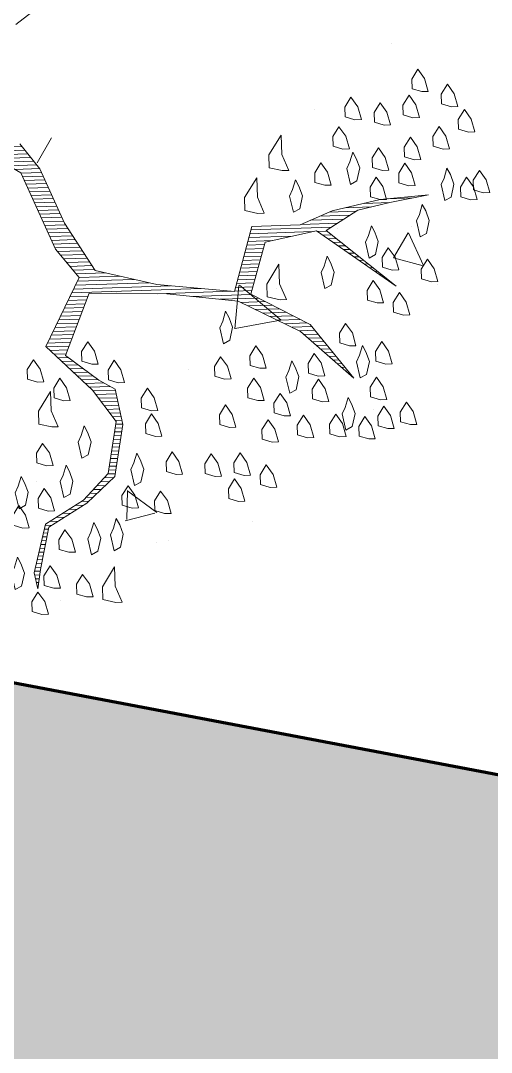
# Model space of a CAD drawing. Header units: millimetres. Extents: x 111 to 1506, y 14 to 566.
# Drawn here: x 228.465 to 229.327, y 91.259 to 93.15 of the extents above; entities that cross this region are included whole.
import ezdxf

# ---------------------------------------------------------------- set-up
doc = ezdxf.new("R2010")
doc.units = ezdxf.units.MM
doc.layers.add('ARBOLES', color=78, linetype='Continuous', lineweight=5)
doc.layers.add('G', color=254, linetype='Continuous', lineweight=5)

# ---------------------------------------------------------------- blocks, each defined once
blk = doc.blocks.new('*X16')
at = {"color": 0}
for p, q in [((17.8617, 16.41), (18.0157, 16.41)), ((17.8916, 16.4), (18.0232, 16.4)), ((17.9216, 16.39), (18.0307, 16.39)), ((17.9473, 16.38), (18.0382, 16.38)), ((17.9633, 16.37), (18.0457, 16.37)), ((17.9793, 16.36), (18.0532, 16.36)), ((17.9953, 16.35), (18.0607, 16.35)), ((18.0106, 16.34), (18.0651, 16.34)), ((18.0147, 16.33), (18.0692, 16.33)), ((18.0189, 16.32), (18.0733, 16.32)), ((18.0231, 16.31), (18.0774, 16.31)), ((18.0272, 16.3), (18.0816, 16.3)), ((18.0314, 16.29), (18.0857, 16.29)), ((18.0356, 16.28), (18.0898, 16.28)), ((18.0397, 16.27), (18.0939, 16.27)), ((18.0439, 16.26), (18.098, 16.26)), ((18.0481, 16.25), (18.1021, 16.25)), ((18.0522, 16.24), (18.1063, 16.24)), ((18.0564, 16.23), (18.1104, 16.23)), ((18.9115, 16.23), (18.9795, 16.23)), ((18.9759, 16.24), (19.0395, 16.24)), ((18.0606, 16.22), (18.1145, 16.22)), ((18.0647, 16.21), (18.1186, 16.21)), ((18.8191, 16.21), (18.8896, 16.21)), ((18.8615, 16.22), (18.9295, 16.22)), ((18.0689, 16.2), (18.1236, 16.2)), ((18.0731, 16.19), (18.1296, 16.19)), ((18.0772, 16.18), (18.1356, 16.18)), ((18.7441, 16.18), (18.8396, 16.18)), ((18.7691, 16.19), (18.8563, 16.19)), ((18.7941, 16.2), (18.873, 16.2)), ((18.0814, 16.17), (18.1416, 16.17)), ((18.0856, 16.16), (18.1476, 16.16)), ((18.0897, 16.15), (18.1536, 16.15)), ((18.6054, 16.15), (18.7201, 16.15)), ((18.6084, 16.16), (18.7734, 16.16)), ((18.6114, 16.17), (18.823, 16.17)), ((18.7869, 16.16), (18.812, 16.16)), ((18.8002, 16.15), (18.8237, 16.15)), ((18.0939, 16.14), (18.1596, 16.14)), ((18.1004, 16.13), (18.1656, 16.13)), ((18.5994, 16.13), (18.6461, 16.13)), ((18.6024, 16.14), (18.6667, 16.14)), ((18.8135, 16.14), (18.8354, 16.14)), ((18.8269, 16.13), (18.847, 16.13)), ((18.1082, 16.12), (18.1716, 16.12)), ((18.116, 16.11), (18.1776, 16.11)), ((18.1237, 16.1), (18.1836, 16.1)), ((18.5904, 16.1), (18.6367, 16.1)), ((18.5934, 16.11), (18.6398, 16.11)), ((18.5964, 16.12), (18.6429, 16.12)), ((18.8402, 16.12), (18.8587, 16.12)), ((18.8535, 16.11), (18.8704, 16.11)), ((18.8669, 16.1), (18.882, 16.1)), ((18.1315, 16.09), (18.1896, 16.09)), ((18.1393, 16.08), (18.1956, 16.08)), ((18.1471, 16.07), (18.2239, 16.07)), ((18.5814, 16.07), (18.6273, 16.07)), ((18.5844, 16.08), (18.6304, 16.08)), ((18.5874, 16.09), (18.6336, 16.09)), ((18.8802, 16.09), (18.8937, 16.09)), ((18.8935, 16.08), (18.9054, 16.08)), ((18.9069, 16.07), (18.917, 16.07)), ((18.1444, 16.04), (18.3379, 16.04)), ((18.1497, 16.05), (18.2999, 16.05)), ((18.1549, 16.06), (18.2619, 16.06)), ((18.5724, 16.04), (18.6179, 16.04)), ((18.5754, 16.05), (18.6211, 16.05)), ((18.5784, 16.06), (18.6242, 16.06)), ((18.9202, 16.06), (18.9287, 16.06)), ((18.9335, 16.05), (18.9404, 16.05)), ((18.9469, 16.04), (18.952, 16.04)), ((18.1339, 16.02), (18.4746, 16.02)), ((18.1392, 16.03), (18.3946, 16.03)), ((18.5664, 16.02), (18.6117, 16.02)), ((18.5694, 16.03), (18.6148, 16.03)), ((18.9602, 16.03), (18.9637, 16.03)), ((18.9735, 16.02), (18.9754, 16.02)), ((18.1182, 15.99), (18.1688, 15.99)), ((18.1235, 16), (18.173, 16)), ((18.1287, 16.01), (18.1773, 16.01)), ((18.3591, 16.01), (18.5546, 16.01)), ((18.4501, 16), (18.6064, 16)), ((18.5234, 15.99), (18.6244, 15.99)), ((18.5634, 16.01), (18.6086, 16.01)), ((18.9869, 16.01), (18.987, 16.01)), ((18.1025, 15.96), (18.1562, 15.96)), ((18.1077, 15.97), (18.1604, 15.97)), ((18.113, 15.98), (18.1646, 15.98)), ((18.5781, 15.98), (18.6424, 15.98)), ((18.5971, 15.97), (18.6604, 15.97)), ((18.6161, 15.96), (18.6784, 15.96)), ((18.092, 15.94), (18.1478, 15.94)), ((18.0973, 15.95), (18.152, 15.95)), ((18.6351, 15.95), (18.6964, 15.95)), ((18.6541, 15.94), (18.7144, 15.94)), ((18.0763, 15.91), (18.1351, 15.91)), ((18.0816, 15.92), (18.1394, 15.92)), ((18.0868, 15.93), (18.1436, 15.93)), ((18.6731, 15.93), (18.7324, 15.93)), ((18.6921, 15.92), (18.7504, 15.92)), ((18.7111, 15.91), (18.7628, 15.91)), ((18.0627, 15.88), (18.1225, 15.88)), ((18.0658, 15.89), (18.1267, 15.89)), ((18.0711, 15.9), (18.1309, 15.9)), ((18.7301, 15.9), (18.7704, 15.9)), ((18.7421, 15.89), (18.7781, 15.89)), ((18.7528, 15.88), (18.7857, 15.88)), ((18.0727, 15.87), (18.1183, 15.87)), ((18.0827, 15.86), (18.1141, 15.86)), ((18.0927, 15.85), (18.1197, 15.85)), ((18.7634, 15.87), (18.7934, 15.87)), ((18.7741, 15.86), (18.801, 15.86)), ((18.7848, 15.85), (18.8087, 15.85)), ((18.1027, 15.84), (18.1322, 15.84)), ((18.1127, 15.83), (18.1447, 15.83)), ((18.7954, 15.84), (18.8163, 15.84)), ((18.8061, 15.83), (18.824, 15.83)), ((18.1227, 15.82), (18.1572, 15.82)), ((18.1327, 15.81), (18.1697, 15.81)), ((18.1427, 15.8), (18.1822, 15.8)), ((18.8168, 15.82), (18.8316, 15.82)), ((18.8274, 15.81), (18.8393, 15.81)), ((18.8381, 15.8), (18.8469, 15.8)), ((18.1527, 15.79), (18.1947, 15.79)), ((18.1627, 15.78), (18.2105, 15.78)), ((18.1727, 15.77), (18.2271, 15.77)), ((18.8488, 15.79), (18.8545, 15.79)), ((18.8594, 15.78), (18.8622, 15.78)), ((18.182, 15.76), (18.2403, 15.76)), ((18.189, 15.75), (18.2422, 15.75)), ((18.196, 15.74), (18.244, 15.74)), ((18.203, 15.73), (18.2458, 15.73)), ((18.21, 15.72), (18.2476, 15.72)), ((18.217, 15.71), (18.2494, 15.71)), ((18.224, 15.7), (18.2512, 15.7)), ((18.231, 15.69), (18.2531, 15.69)), ((18.2367, 15.66), (18.2553, 15.66)), ((18.238, 15.68), (18.2549, 15.68)), ((18.2385, 15.67), (18.2567, 15.67)), ((18.2329, 15.64), (18.2515, 15.64)), ((18.2348, 15.65), (18.2534, 15.65)), ((18.2273, 15.61), (18.2459, 15.61)), ((18.2292, 15.62), (18.2478, 15.62)), ((18.231, 15.63), (18.2497, 15.63)), ((18.2217, 15.58), (18.2403, 15.58)), ((18.2235, 15.59), (18.2422, 15.59)), ((18.2254, 15.6), (18.244, 15.6)), ((18.2179, 15.56), (18.2365, 15.56)), ((18.2198, 15.57), (18.2384, 15.57)), ((18.2032, 15.53), (18.2284, 15.53)), ((18.2132, 15.54), (18.2328, 15.54)), ((18.216, 15.55), (18.2347, 15.55)), ((18.1732, 15.5), (18.1946, 15.5)), ((18.1832, 15.51), (18.2059, 15.51)), ((18.1932, 15.52), (18.2171, 15.52)), ((18.1409, 15.47), (18.1609, 15.47)), ((18.1532, 15.48), (18.1721, 15.48)), ((18.1632, 15.49), (18.1834, 15.49)), ((18.1066, 15.45), (18.1297, 15.45)), ((18.1238, 15.46), (18.1468, 15.46)), ((18.0552, 15.42), (18.0783, 15.42)), ((18.0723, 15.43), (18.0954, 15.43)), ((18.0895, 15.44), (18.1126, 15.44)), ((18.038, 15.39), (18.0493, 15.39)), ((18.0407, 15.4), (18.0516, 15.4)), ((18.0433, 15.41), (18.0611, 15.41)), ((18.03, 15.36), (18.0424, 15.36)), ((18.0327, 15.37), (18.0447, 15.37)), ((18.0353, 15.38), (18.047, 15.38)), ((18.0247, 15.34), (18.0378, 15.34)), ((18.0273, 15.35), (18.0401, 15.35)), ((18.0167, 15.31), (18.0309, 15.31)), ((18.0193, 15.32), (18.0332, 15.32)), ((18.022, 15.33), (18.0355, 15.33)), ((18.0113, 15.29), (18.0265, 15.29)), ((18.0115, 15.28), (18.0249, 15.28)), ((18.014, 15.3), (18.0286, 15.3)), ((18.0135, 15.27), (18.0232, 15.27)), ((18.0155, 15.26), (18.0215, 15.26)), ((18.0175, 15.25), (18.0199, 15.25))]:
    blk.add_line(p, q, dxfattribs=at)
blk = doc.blocks.new('E1E')
at = {"layer": 'ARBOLES', "ltscale": 0.2}
for p, q in [((94.9941, 59.1844), (94.9941, 59.1844)), ((94.8455, 58.9854), (94.8455, 58.9854)), ((94.8241, 58.9714), (94.8241, 58.9714)), ((94.928, 58.9668), (94.8733, 58.9268)), ((94.948, 58.9033), (94.9254, 58.9629)), ((95.1411, 58.9598), (95.1411, 58.9598)), ((94.9473, 58.9039), (94.8701, 58.9236)), ((94.6676, 58.8635), (94.6676, 58.8635)), ((94.9236, 58.6057), (94.9236, 58.6057)), ((94.5138, 58.5333), (94.5138, 58.5333)), ((95.1355, 58.5085), (95.1355, 58.5085)), ((94.8624, 58.4826), (94.7765, 58.4282)), ((94.8909, 58.3921), (94.8631, 58.4837)), ((95.2104, 58.4729), (95.2104, 58.4729)), ((94.6865, 58.4581), (94.6865, 58.4581)), ((95.013, 58.4632), (95.013, 58.4632)), ((94.8895, 58.3905), (94.7758, 58.4277)), ((94.811, 58.3666), (94.811, 58.3666)), ((94.8922, 58.3418), (94.8922, 58.3418)), ((95.3957, 58.2452), (95.4049, 58.3083)), ((94.4865, 58.2246), (94.4865, 58.2246)), ((94.5977, 58.207), (94.5304, 58.1986)), ((94.5888, 58.1437), (94.598, 58.2068)), ((94.5882, 58.1432), (94.5302, 58.1979)), ((94.7363, 58.1935), (94.7363, 58.1935)), ((94.5867, 58.1273), (94.5867, 58.1273)), ((94.8833, 57.9689), (94.8833, 57.9689)), ((94.7808, 57.7703), (94.7808, 57.7703))]:
    blk.add_line(p, q, dxfattribs=at)
for points in [[(95.4965, 58.333), (95.43, 58.3423), (95.2954, 58.4695), (95.2238, 58.5077), (95.2346, 58.6762), (95.103, 58.7267), (95.0285, 58.7715), (95.0017, 58.8842), (95.0305, 58.9594), (95.0883, 59.0397), (95.0709, 59.1488), (95.0499, 59.1785), (95.0608, 59.1365), (95.0789, 59.0433), (95.0211, 58.963), (94.9858, 58.8849), (95.0126, 58.7722), (95.0574, 58.7064), (95.0987, 58.7014), (95.1869, 58.6783), (95.1899, 58.5316), (95.0309, 58.4686), (94.8791, 58.4244), (94.7266, 58.4344), (94.579, 58.4856), (94.7128, 58.4127), (94.8589, 58.3998), (94.8727, 58.2812), (94.7773, 58.2154), (94.5691, 58.2629), (94.7578, 58.2067), (94.7101, 58.1387), (94.6509, 58.0967), (94.5786, 58.049), (94.6733, 58.0989), (94.7622, 58.1619), (94.8156, 58.2168), (94.9132, 58.2603), (94.8943, 58.4077), (95.0591, 58.4577), (95.1971, 58.4802), (95.2991, 58.4087), (95.3939, 58.3185), (95.4561, 58.2838)], [(95.5632, 58.0431), (95.4838, 57.9065)]]:
    blk.add_lwpolyline(points, dxfattribs=at)
for points in [[(95.0202, 59.2276), (95.0426, 59.2298), (95.0513, 59.2103), (95.047, 59.185), (95.0253, 59.1987), (95.0072, 59.2218)], [(95.1157, 59.1532), (95.1164, 59.1691), (95.0954, 59.1987), (95.0853, 59.1864), (95.0904, 59.1575), (95.1056, 59.1409), (95.1179, 59.1308)], [(94.9436, 59.1545), (94.966, 59.1567), (94.9747, 59.1372), (94.9704, 59.1119), (94.9487, 59.1256), (94.9306, 59.1487)], [(95.0174, 59.164), (95.0398, 59.1662), (95.0485, 59.1467), (95.0441, 59.1213), (95.0224, 59.1351), (95.0044, 59.1582)], [(94.8793, 59.1415), (94.9082, 59.1466), (94.9198, 59.1205), (94.9112, 59.0699), (94.8938, 59.109), (94.8663, 59.1357)], [(94.9885, 59.0187), (94.9893, 59.0346), (94.9683, 59.0642), (94.9582, 59.0519), (94.9632, 59.023), (94.9784, 59.0064), (94.9907, 58.9963)], [(95.0167, 59.078), (95.0391, 59.0801), (95.0478, 59.0606), (95.0435, 59.0353), (95.0218, 59.049), (95.0037, 59.0722)], [(95.1309, 59.0665), (95.1533, 59.0687), (95.162, 59.0491), (95.1577, 59.0238), (95.136, 59.0376), (95.1179, 59.0607)], [(94.9459, 58.9919), (94.9466, 59.0078), (94.9256, 59.0374), (94.9155, 59.0251), (94.9206, 58.9962), (94.9358, 58.9796), (94.9481, 58.9695)], [(95.1751, 58.9848), (95.1758, 59.0007), (95.1548, 59.0303), (95.1447, 59.018), (95.1498, 58.9891), (95.165, 58.9725), (95.1773, 58.9624)], [(95.0934, 59.0108), (95.1158, 59.013), (95.1245, 58.9935), (95.1201, 58.9681), (95.0985, 58.9819), (95.0804, 59.005)], [(95.0927, 58.9248), (95.0934, 58.9407), (95.0724, 58.9703), (95.0623, 58.958), (95.0674, 58.9291), (95.0826, 58.9125), (95.0949, 58.9023)], [(94.9243, 58.9355), (94.9467, 58.9377), (94.9554, 58.9182), (94.951, 58.8928), (94.9294, 58.9066), (94.9113, 58.9297)], [(94.8534, 58.9195), (94.8758, 58.9217), (94.8845, 58.9022), (94.8802, 58.8769), (94.8585, 58.8906), (94.8404, 58.9137)], [(95.1339, 58.9197), (95.1563, 58.9219), (95.165, 58.9024), (95.1607, 58.8771), (95.139, 58.8908), (95.1209, 58.9139)], [(94.9583, 58.8415), (94.959, 58.8574), (94.938, 58.8871), (94.9279, 58.8748), (94.933, 58.8458), (94.9482, 58.8292), (94.9605, 58.8191)], [(95.0884, 58.8293), (95.0892, 58.8452), (95.0682, 58.8749), (95.0581, 58.8626), (95.0631, 58.8336), (95.0783, 58.817), (95.0906, 58.8069)], [(94.7125, 58.8334), (94.7349, 58.8356), (94.7436, 58.8161), (94.7393, 58.7908), (94.7176, 58.8045), (94.6995, 58.8276)], [(95.1557, 58.8359), (95.1846, 58.841), (95.1962, 58.8149), (95.1875, 58.7643), (95.1701, 58.8034), (95.1427, 58.8301)], [(94.8622, 58.8299), (94.8846, 58.8321), (94.8933, 58.8126), (94.889, 58.7873), (94.8673, 58.801), (94.8492, 58.8241)], [(94.7812, 58.8016), (94.8036, 58.8038), (94.8123, 58.7843), (94.808, 58.759), (94.7863, 58.7727), (94.7682, 58.7959)], [(94.6591, 58.7784), (94.6815, 58.7806), (94.6902, 58.7611), (94.6859, 58.7358), (94.6642, 58.7495), (94.6461, 58.7726)], [(94.7227, 58.7756), (94.7451, 58.7778), (94.7538, 58.7583), (94.7495, 58.7329), (94.7278, 58.7467), (94.7097, 58.7698)], [(94.936, 58.7692), (94.9584, 58.7714), (94.9671, 58.7519), (94.9627, 58.7266), (94.941, 58.7403), (94.9229, 58.7634)], [(95.1528, 58.7723), (95.1752, 58.7744), (95.1839, 58.7549), (95.1796, 58.7296), (95.1579, 58.7434), (95.1398, 58.7665)], [(95.2222, 58.7564), (95.2446, 58.7586), (95.2533, 58.7391), (95.249, 58.7138), (95.2273, 58.7275), (95.2092, 58.7506)], [(94.9656, 58.7201), (94.988, 58.7223), (94.9967, 58.7028), (94.9924, 58.6775), (94.9707, 58.6912), (94.9526, 58.7143)], [(94.6931, 58.6845), (94.7155, 58.6867), (94.7242, 58.6671), (94.7199, 58.6418), (94.6982, 58.6556), (94.6801, 58.6787)], [(94.7922, 58.6896), (94.8146, 58.6918), (94.8233, 58.6723), (94.8189, 58.647), (94.7972, 58.6607), (94.7791, 58.6838)], [(95.0567, 58.6905), (95.0791, 58.6927), (95.0878, 58.6732), (95.0835, 58.6479), (95.0618, 58.6616), (95.0437, 58.6847)], [(95.1261, 58.6747), (95.1485, 58.6768), (95.1572, 58.6573), (95.1529, 58.632), (95.1312, 58.6457), (95.1131, 58.6689)], [(94.6245, 58.6461), (94.6469, 58.6483), (94.6556, 58.6288), (94.6513, 58.6035), (94.6296, 58.6172), (94.6115, 58.6403)], [(94.5594, 58.6172), (94.5818, 58.6193), (94.5905, 58.5998), (94.5862, 58.5745), (94.5645, 58.5882), (94.5464, 58.6114)], [(94.6903, 58.6209), (94.7127, 58.623), (94.7214, 58.6035), (94.7171, 58.5782), (94.6954, 58.5919), (94.6773, 58.6151)], [(94.7568, 58.6115), (94.7792, 58.6137), (94.7879, 58.5942), (94.7836, 58.5689), (94.7619, 58.5826), (94.7438, 58.6057)], [(94.498, 58.5976), (94.5204, 58.5998), (94.5291, 58.5803), (94.5248, 58.555), (94.5031, 58.5687), (94.485, 58.5918)], [(94.5725, 58.5528), (94.5732, 58.5687), (94.5522, 58.5984), (94.5421, 58.5861), (94.5472, 58.5571), (94.5624, 58.5405), (94.5747, 58.5304)], [(94.8421, 58.5949), (94.8645, 58.5971), (94.8732, 58.5776), (94.8689, 58.5523), (94.8472, 58.566), (94.8291, 58.5891)], [(94.4677, 58.5607), (94.4901, 58.5629), (94.4988, 58.5434), (94.4944, 58.5181), (94.4728, 58.5318), (94.4547, 58.5549)], [(94.7178, 58.524), (94.7185, 58.5399), (94.6975, 58.5695), (94.6874, 58.5572), (94.6925, 58.5283), (94.7077, 58.5117), (94.72, 58.5016)], [(94.6238, 58.5601), (94.6462, 58.5623), (94.6549, 58.5428), (94.6506, 58.5175), (94.6289, 58.5312), (94.6108, 58.5543)], [(94.7792, 58.5436), (94.8017, 58.5458), (94.8103, 58.5262), (94.806, 58.5009), (94.7843, 58.5147), (94.7662, 58.5378)], [(94.425, 58.5339), (94.4474, 58.5361), (94.4561, 58.5166), (94.4518, 58.4913), (94.4301, 58.505), (94.412, 58.5281)], [(94.8942, 58.4779), (94.8949, 58.4938), (94.874, 58.5234), (94.8638, 58.5111), (94.8689, 58.4822), (94.8841, 58.4656), (94.8964, 58.4555)], [(94.5067, 58.508), (94.5292, 58.5101), (94.5378, 58.4906), (94.5335, 58.4653), (94.5118, 58.479), (94.4937, 58.5022)], [(94.6535, 58.511), (94.6759, 58.5131), (94.6846, 58.4936), (94.6803, 58.4683), (94.6586, 58.482), (94.6405, 58.5052)], [(94.5863, 58.4343), (94.587, 58.4502), (94.566, 58.4798), (94.5559, 58.4675), (94.561, 58.4386), (94.5762, 58.422), (94.5885, 58.4119)], [(94.5256, 58.4306), (94.548, 58.4328), (94.5567, 58.4133), (94.5524, 58.388), (94.5307, 58.4017), (94.5126, 58.4248)], [(94.6145, 58.4235), (94.6369, 58.4256), (94.6456, 58.4061), (94.6413, 58.3808), (94.6196, 58.3945), (94.6015, 58.4177)], [(94.7945, 58.3867), (94.8235, 58.3918), (94.835, 58.3658), (94.8264, 58.3152), (94.809, 58.3542), (94.7815, 58.3809)], [(94.53, 58.3157), (94.5524, 58.3179), (94.5611, 58.2984), (94.5568, 58.2731), (94.5351, 58.2868), (94.517, 58.3099)], [(94.5936, 58.3128), (94.616, 58.315), (94.6247, 58.2955), (94.6204, 58.2702), (94.5987, 58.2839), (94.5806, 58.307)], [(94.7324, 58.2811), (94.7332, 58.297), (94.7122, 58.3267), (94.7021, 58.3144), (94.7071, 58.2854), (94.7223, 58.2688), (94.7346, 58.2587)], [(94.5004, 58.2246), (94.5228, 58.2268), (94.5315, 58.2072), (94.5272, 58.1819), (94.5055, 58.1957), (94.4874, 58.2188)], [(94.5901, 58.2333), (94.6125, 58.2355), (94.6212, 58.216), (94.6168, 58.1907), (94.5952, 58.2044), (94.5771, 58.2275)], [(94.6675, 58.182), (94.6682, 58.1979), (94.6472, 58.2276), (94.6371, 58.2153), (94.6422, 58.1864), (94.6573, 58.1697), (94.6696, 58.1596)], [(94.9118, 58.2285), (94.9407, 58.2336), (94.9523, 58.2075), (94.9436, 58.1569), (94.9262, 58.196), (94.8988, 58.2227)], [(94.8605, 58.1511), (94.8612, 58.167), (94.8402, 58.1966), (94.8301, 58.1843), (94.8352, 58.1554), (94.8504, 58.1388), (94.8627, 58.1287)], [(94.5808, 58.0967), (94.5815, 58.1126), (94.5605, 58.1422), (94.5504, 58.1299), (94.5555, 58.101), (94.5707, 58.0844), (94.583, 58.0743)], [(94.7983, 58.1156), (94.8208, 58.1178), (94.8294, 58.0983), (94.8251, 58.073), (94.8034, 58.0867), (94.7853, 58.1098)], [(94.8974, 58.1208), (94.9263, 58.1258), (94.9379, 58.0998), (94.9292, 58.0492), (94.9119, 58.0882), (94.8844, 58.115)], [(94.6733, 58.0989), (94.6957, 58.1011), (94.7044, 58.0816), (94.7001, 58.0563), (94.6784, 58.07), (94.6603, 58.0931)], [(94.7666, 58.0469), (94.7673, 58.0628), (94.7463, 58.0925), (94.7362, 58.0802), (94.7413, 58.0512), (94.7565, 58.0346), (94.7688, 58.0245)], [(94.5606, 58.002), (94.5613, 58.0179), (94.5403, 58.0475), (94.5302, 58.0352), (94.5353, 58.0063), (94.5505, 57.9897), (94.5628, 57.9796)], [(94.6263, 58.0468), (94.6488, 58.049), (94.6574, 58.0295), (94.6531, 58.0042), (94.6314, 58.0179), (94.6133, 58.041)], [(94.6929, 58.0375), (94.7153, 58.0397), (94.724, 58.0202), (94.7196, 57.9948), (94.6979, 58.0086), (94.6799, 58.0317)], [(94.4883, 58.0243), (94.5107, 58.0265), (94.5194, 58.007), (94.5151, 57.9817), (94.4934, 57.9954), (94.4753, 58.0185)], [(94.7912, 58.0267), (94.8136, 58.0289), (94.8223, 58.0094), (94.818, 57.9841), (94.7963, 57.9978), (94.7782, 58.0209)], [(94.4681, 57.9997), (94.4905, 58.0019), (94.4992, 57.9824), (94.4948, 57.9571), (94.4732, 57.9708), (94.4551, 57.9939)], [(94.6365, 57.989), (94.6589, 57.9912), (94.6676, 57.9717), (94.6633, 57.9464), (94.6416, 57.9601), (94.6235, 57.9832)], [(94.7912, 57.9566), (94.8136, 57.9588), (94.8223, 57.9393), (94.818, 57.914), (94.7963, 57.9277), (94.7782, 57.9508)], [(94.5867, 57.9434), (94.6091, 57.9456), (94.6178, 57.9261), (94.6134, 57.9008), (94.5917, 57.9145), (94.5737, 57.9376)], [(94.7269, 57.9435), (94.7493, 57.9457), (94.758, 57.9262), (94.7537, 57.9009), (94.732, 57.9146), (94.7139, 57.9377)], [(94.6742, 57.9045), (94.6966, 57.9066), (94.7053, 57.8871), (94.7009, 57.8618), (94.6792, 57.8755), (94.6612, 57.8987)], [(94.5491, 57.8877), (94.5715, 57.8899), (94.5802, 57.8704), (94.5759, 57.8451), (94.5542, 57.8588), (94.5361, 57.8819)], [(94.6048, 57.8502), (94.6272, 57.8524), (94.6359, 57.8329), (94.6316, 57.8076), (94.6099, 57.8213), (94.5918, 57.8444)], [(94.6778, 57.8437), (94.7002, 57.8459), (94.7089, 57.8264), (94.7046, 57.8011), (94.6829, 57.8148), (94.6648, 57.8379)]]:
    blk.add_lwpolyline(points, close=True, dxfattribs=at)
at = {"layer": 'ARBOLES', "ltscale": 0.2, "xscale": 0.8372139817761642, "yscale": 0.8372139817761642, "zscale": 0.8372139817761642, "rotation": 204.0028523145856}
blk.add_blockref('*X16', (103.6395, 76.9735), dxfattribs=at)

msp = doc.modelspace()

# ---------------------------------------------------------------- hatches: boundary and pattern name
at = {"layer": 'G', "lineweight": 100, "ltscale": 1000}
h = msp.add_hatch(dxfattribs=at)
h.set_pattern_fill('AR-HBONE', color=256, scale=0.046, angle=-105.01068, style=0)
h.set_pattern_definition([(299.989322, (1759.44181, -290.11183), (0.251336119, -0.067395514), [0.552, -0.184]), (29.989322, (1759.53378, -290.2712), (0.251336119, -0.067395514), [0.552, -0.184])])
edge = h.paths.add_edge_path()
edge.add_line((245.14386, 88.77243), (288.23794, 78.57046))
edge.add_line((288.23794, 78.57046), (200.7159, 95.15598))
edge.add_line((200.7159, 95.15598), (201.10543, 97.11776))
edge.add_line((201.10543, 97.11776), (290.19297, 80.23558))

# ---------------------------------------------------------------- linework, layer by layer
at = {"lineweight": 100, "ltscale": 1000}
for points in [[(223.55255, 102.95667), (232.44388, 130.49814), (239.49941, 128.13296), (242.89743, 131.13308), (261.65868, 109.92131), (247.00179, 100.37129), (245.10407, 88.77997), (220.48213, 93.44585), (232.44388, 130.49814)], [(290.19297, 80.23558), (290.19297, 80.23558), (203.07053, 96.74537)]]:
    msp.add_lwpolyline(points, dxfattribs=at)

# ---------------------------------------------------------------- block references
at = {"layer": 'ARBOLES', "color": 0, "xscale": 0.8310831642732954, "yscale": 0.8310831642732954, "zscale": 0.8310831642732954, "rotation": 157.9147716791316}
msp.add_blockref('E1E', (320.18609, 107.98115), dxfattribs=at)

doc.saveas('drawing.dxf')
